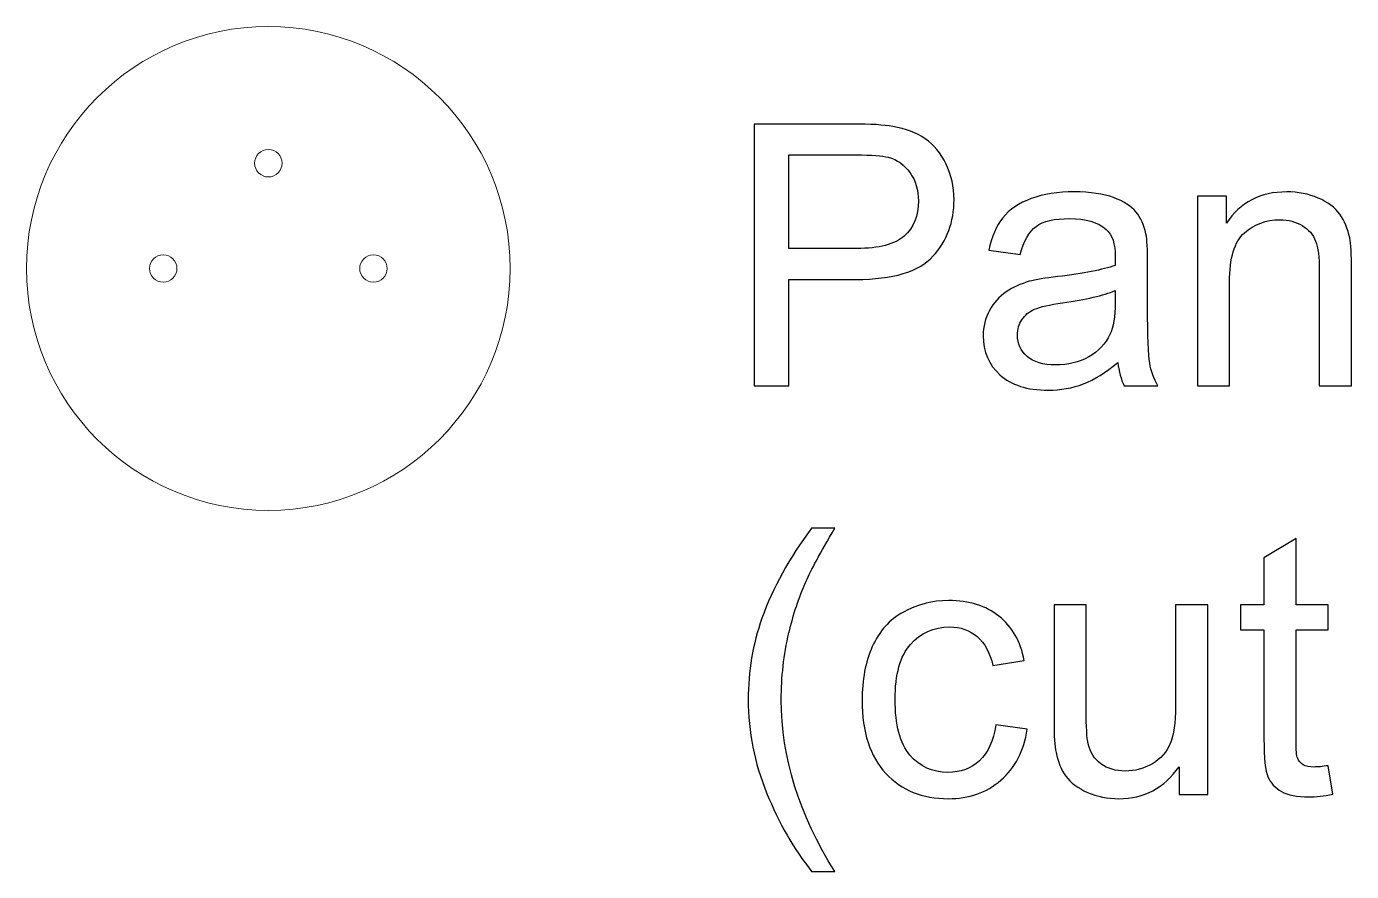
# Model space of a CAD drawing. Header units: inches. Extents: x -3.1 to 14.9, y -9.8 to 5.5.
# Drawn here: x -0.557 to 0.651, y -0.758 to 0.012 of the extents above; entities that cross this region are included whole.
import ezdxf

# ---------------------------------------------------------------- set-up
doc = ezdxf.new("R2010")
doc.units = ezdxf.units.IN
doc.header["$MEASUREMENT"] = 0
doc.layers.add('Layer 1', color=7, linetype='Continuous')

msp = doc.modelspace()

# ---------------------------------------------------------------- linework, layer by layer
at = {"layer": 'Layer 1', "color": 250, "lineweight": 9}
for points in [[(-0.3366, 0.0118), (-0.4584, 0.0118), (-0.5571, -0.0869), (-0.5571, -0.2087), (-0.5571, -0.2087), (-0.5571, -0.3304), (-0.4584, -0.4291), (-0.3366, -0.4291), (-0.3366, -0.4291), (-0.2149, -0.4291), (-0.1161, -0.3304), (-0.1161, -0.2087), (-0.1161, -0.2087), (-0.1161, -0.0869), (-0.2149, 0.0118), (-0.3366, 0.0118)], [(-0.3366, 0.0118), (-0.4584, 0.0118), (-0.5571, -0.0869), (-0.5571, -0.2087), (-0.5571, -0.2087), (-0.5571, -0.3304), (-0.4584, -0.4291), (-0.3366, -0.4291), (-0.3366, -0.4291), (-0.2149, -0.4291), (-0.1161, -0.3304), (-0.1161, -0.2087), (-0.1161, -0.2087), (-0.1161, -0.0869), (-0.2149, 0.0118), (-0.3366, 0.0118)], [(-0.3366, 0.0118), (-0.4584, 0.0118), (-0.5571, -0.0869), (-0.5571, -0.2087), (-0.5571, -0.2087), (-0.5571, -0.3304), (-0.4584, -0.4291), (-0.3366, -0.4291), (-0.3366, -0.4291), (-0.2149, -0.4291), (-0.1161, -0.3304), (-0.1161, -0.2087), (-0.1161, -0.2087), (-0.1161, -0.0869), (-0.2149, 0.0118), (-0.3366, 0.0118)], [(-0.3366, 0.0118), (-0.4584, 0.0118), (-0.5571, -0.0869), (-0.5571, -0.2087), (-0.5571, -0.2087), (-0.5571, -0.3304), (-0.4584, -0.4291), (-0.3366, -0.4291), (-0.3366, -0.4291), (-0.2149, -0.4291), (-0.1161, -0.3304), (-0.1161, -0.2087), (-0.1161, -0.2087), (-0.1161, -0.0869), (-0.2149, 0.0118), (-0.3366, 0.0118)], [(-0.3366, 0.0118), (-0.4584, 0.0118), (-0.5571, -0.0869), (-0.5571, -0.2087), (-0.5571, -0.2087), (-0.5571, -0.3304), (-0.4584, -0.4291), (-0.3366, -0.4291), (-0.3366, -0.4291), (-0.2149, -0.4291), (-0.1161, -0.3304), (-0.1161, -0.2087), (-0.1161, -0.2087), (-0.1161, -0.0869), (-0.2149, 0.0118), (-0.3366, 0.0118)], [(-0.3366, 0.0118), (-0.4584, 0.0118), (-0.5571, -0.0869), (-0.5571, -0.2087), (-0.5571, -0.2087), (-0.5571, -0.3304), (-0.4584, -0.4291), (-0.3366, -0.4291), (-0.3366, -0.4291), (-0.2149, -0.4291), (-0.1161, -0.3304), (-0.1161, -0.2087), (-0.1161, -0.2087), (-0.1161, -0.0869), (-0.2149, 0.0118), (-0.3366, 0.0118)], [(-0.3366, 0.0118), (-0.4584, 0.0118), (-0.5571, -0.0869), (-0.5571, -0.2087), (-0.5571, -0.2087), (-0.5571, -0.3304), (-0.4584, -0.4291), (-0.3366, -0.4291), (-0.3366, -0.4291), (-0.2149, -0.4291), (-0.1161, -0.3304), (-0.1161, -0.2087), (-0.1161, -0.2087), (-0.1161, -0.0869), (-0.2149, 0.0118), (-0.3366, 0.0118)], [(-0.3366, 0.0118), (-0.4584, 0.0118), (-0.5571, -0.0869), (-0.5571, -0.2087), (-0.5571, -0.2087), (-0.5571, -0.3304), (-0.4584, -0.4291), (-0.3366, -0.4291), (-0.3366, -0.4291), (-0.2149, -0.4291), (-0.1161, -0.3304), (-0.1161, -0.2087), (-0.1161, -0.2087), (-0.1161, -0.0869), (-0.2149, 0.0118), (-0.3366, 0.0118)], [(-0.3366, 0.0118), (-0.4584, 0.0118), (-0.5571, -0.0869), (-0.5571, -0.2087), (-0.5571, -0.2087), (-0.5571, -0.3304), (-0.4584, -0.4291), (-0.3366, -0.4291), (-0.3366, -0.4291), (-0.2149, -0.4291), (-0.1161, -0.3304), (-0.1161, -0.2087), (-0.1161, -0.2087), (-0.1161, -0.0869), (-0.2149, 0.0118), (-0.3366, 0.0118)], [(-0.3366, 0.0118), (-0.4584, 0.0118), (-0.5571, -0.0869), (-0.5571, -0.2087), (-0.5571, -0.2087), (-0.5571, -0.3304), (-0.4584, -0.4291), (-0.3366, -0.4291), (-0.3366, -0.4291), (-0.2149, -0.4291), (-0.1161, -0.3304), (-0.1161, -0.2087), (-0.1161, -0.2087), (-0.1161, -0.0869), (-0.2149, 0.0118), (-0.3366, 0.0118)], [(-0.3366, 0.0118), (-0.4584, 0.0118), (-0.5571, -0.0869), (-0.5571, -0.2087), (-0.5571, -0.2087), (-0.5571, -0.3304), (-0.4584, -0.4291), (-0.3366, -0.4291), (-0.3366, -0.4291), (-0.2149, -0.4291), (-0.1161, -0.3304), (-0.1161, -0.2087), (-0.1161, -0.2087), (-0.1161, -0.0869), (-0.2149, 0.0118), (-0.3366, 0.0118)], [(-0.3366, 0.0118), (-0.4584, 0.0118), (-0.5571, -0.0869), (-0.5571, -0.2087), (-0.5571, -0.2087), (-0.5571, -0.3304), (-0.4584, -0.4291), (-0.3366, -0.4291), (-0.3366, -0.4291), (-0.2149, -0.4291), (-0.1161, -0.3304), (-0.1161, -0.2087), (-0.1161, -0.2087), (-0.1161, -0.0869), (-0.2149, 0.0118), (-0.3366, 0.0118)], [(-0.3366, 0.0118), (-0.4584, 0.0118), (-0.5571, -0.0869), (-0.5571, -0.2087), (-0.5571, -0.2087), (-0.5571, -0.3304), (-0.4584, -0.4291), (-0.3366, -0.4291), (-0.3366, -0.4291), (-0.2149, -0.4291), (-0.1161, -0.3304), (-0.1161, -0.2087), (-0.1161, -0.2087), (-0.1161, -0.0869), (-0.2149, 0.0118), (-0.3366, 0.0118)], [(-0.3366, 0.0118), (-0.4584, 0.0118), (-0.5571, -0.0869), (-0.5571, -0.2087), (-0.5571, -0.2087), (-0.5571, -0.3304), (-0.4584, -0.4291), (-0.3366, -0.4291), (-0.3366, -0.4291), (-0.2149, -0.4291), (-0.1161, -0.3304), (-0.1161, -0.2087), (-0.1161, -0.2087), (-0.1161, -0.0869), (-0.2149, 0.0118), (-0.3366, 0.0118)], [(-0.3366, 0.0118), (-0.4584, 0.0118), (-0.5571, -0.0869), (-0.5571, -0.2087), (-0.5571, -0.2087), (-0.5571, -0.3304), (-0.4584, -0.4291), (-0.3366, -0.4291), (-0.3366, -0.4291), (-0.2149, -0.4291), (-0.1161, -0.3304), (-0.1161, -0.2087), (-0.1161, -0.2087), (-0.1161, -0.0869), (-0.2149, 0.0118), (-0.3366, 0.0118)], [(-0.3366, 0.0118), (-0.4584, 0.0118), (-0.5571, -0.0869), (-0.5571, -0.2087), (-0.5571, -0.2087), (-0.5571, -0.3304), (-0.4584, -0.4291), (-0.3366, -0.4291), (-0.3366, -0.4291), (-0.2149, -0.4291), (-0.1161, -0.3304), (-0.1161, -0.2087), (-0.1161, -0.2087), (-0.1161, -0.0869), (-0.2149, 0.0118), (-0.3366, 0.0118)], [(-0.3366, 0.0118), (-0.4584, 0.0118), (-0.5571, -0.0869), (-0.5571, -0.2087), (-0.5571, -0.2087), (-0.5571, -0.3304), (-0.4584, -0.4291), (-0.3366, -0.4291), (-0.3366, -0.4291), (-0.2149, -0.4291), (-0.1161, -0.3304), (-0.1161, -0.2087), (-0.1161, -0.2087), (-0.1161, -0.0869), (-0.2149, 0.0118), (-0.3366, 0.0118)], [(-0.3366, 0.0118), (-0.4584, 0.0118), (-0.5571, -0.0869), (-0.5571, -0.2087), (-0.5571, -0.2087), (-0.5571, -0.3304), (-0.4584, -0.4291), (-0.3366, -0.4291), (-0.3366, -0.4291), (-0.2149, -0.4291), (-0.1161, -0.3304), (-0.1161, -0.2087), (-0.1161, -0.2087), (-0.1161, -0.0869), (-0.2149, 0.0118), (-0.3366, 0.0118)], [(-0.3366, 0.0118), (-0.4584, 0.0118), (-0.5571, -0.0869), (-0.5571, -0.2087), (-0.5571, -0.2087), (-0.5571, -0.3304), (-0.4584, -0.4291), (-0.3366, -0.4291), (-0.3366, -0.4291), (-0.2149, -0.4291), (-0.1161, -0.3304), (-0.1161, -0.2087), (-0.1161, -0.2087), (-0.1161, -0.0869), (-0.2149, 0.0118), (-0.3366, 0.0118)], [(-0.3366, 0.0118), (-0.4584, 0.0118), (-0.5571, -0.0869), (-0.5571, -0.2087), (-0.5571, -0.2087), (-0.5571, -0.3304), (-0.4584, -0.4291), (-0.3366, -0.4291), (-0.3366, -0.4291), (-0.2149, -0.4291), (-0.1161, -0.3304), (-0.1161, -0.2087), (-0.1161, -0.2087), (-0.1161, -0.0869), (-0.2149, 0.0118), (-0.3366, 0.0118)], [(-0.3366, 0.0118), (-0.4584, 0.0118), (-0.5571, -0.0869), (-0.5571, -0.2087), (-0.5571, -0.2087), (-0.5571, -0.3304), (-0.4584, -0.4291), (-0.3366, -0.4291), (-0.3366, -0.4291), (-0.2149, -0.4291), (-0.1161, -0.3304), (-0.1161, -0.2087), (-0.1161, -0.2087), (-0.1161, -0.0869), (-0.2149, 0.0118), (-0.3366, 0.0118)], [(-0.3491, -0.1128), (-0.3491, -0.1059), (-0.3435, -0.1003), (-0.3366, -0.1003), (-0.3366, -0.1003), (-0.3297, -0.1003), (-0.3241, -0.1059), (-0.3241, -0.1128), (-0.3241, -0.1128), (-0.3241, -0.1197), (-0.3297, -0.1253), (-0.3366, -0.1253), (-0.3366, -0.1253), (-0.3435, -0.1253), (-0.3491, -0.1197), (-0.3491, -0.1128)], [(-0.4324, -0.1962), (-0.4393, -0.1962), (-0.4449, -0.2018), (-0.4449, -0.2087), (-0.4449, -0.2087), (-0.4449, -0.2156), (-0.4393, -0.2212), (-0.4324, -0.2212), (-0.4324, -0.2212), (-0.4255, -0.2212), (-0.4199, -0.2156), (-0.4199, -0.2087), (-0.4199, -0.2087), (-0.4199, -0.2018), (-0.4255, -0.1962), (-0.4324, -0.1962)], [(-0.4324, -0.1962), (-0.4393, -0.1962), (-0.4449, -0.2018), (-0.4449, -0.2087), (-0.4449, -0.2087), (-0.4449, -0.2156), (-0.4393, -0.2212), (-0.4324, -0.2212), (-0.4324, -0.2212), (-0.4255, -0.2212), (-0.4199, -0.2156), (-0.4199, -0.2087), (-0.4199, -0.2087), (-0.4199, -0.2018), (-0.4255, -0.1962), (-0.4324, -0.1962)], [(-0.4324, -0.1962), (-0.4393, -0.1962), (-0.4449, -0.2018), (-0.4449, -0.2087), (-0.4449, -0.2087), (-0.4449, -0.2156), (-0.4393, -0.2212), (-0.4324, -0.2212), (-0.4324, -0.2212), (-0.4255, -0.2212), (-0.4199, -0.2156), (-0.4199, -0.2087), (-0.4199, -0.2087), (-0.4199, -0.2018), (-0.4255, -0.1962), (-0.4324, -0.1962)], [(-0.4324, -0.1962), (-0.4393, -0.1962), (-0.4449, -0.2018), (-0.4449, -0.2087), (-0.4449, -0.2087), (-0.4449, -0.2156), (-0.4393, -0.2212), (-0.4324, -0.2212), (-0.4324, -0.2212), (-0.4255, -0.2212), (-0.4199, -0.2156), (-0.4199, -0.2087), (-0.4199, -0.2087), (-0.4199, -0.2018), (-0.4255, -0.1962), (-0.4324, -0.1962)], [(-0.4324, -0.1962), (-0.4393, -0.1962), (-0.4449, -0.2018), (-0.4449, -0.2087), (-0.4449, -0.2087), (-0.4449, -0.2156), (-0.4393, -0.2212), (-0.4324, -0.2212), (-0.4324, -0.2212), (-0.4255, -0.2212), (-0.4199, -0.2156), (-0.4199, -0.2087), (-0.4199, -0.2087), (-0.4199, -0.2018), (-0.4255, -0.1962), (-0.4324, -0.1962)], [(-0.4324, -0.1962), (-0.4393, -0.1962), (-0.4449, -0.2018), (-0.4449, -0.2087), (-0.4449, -0.2087), (-0.4449, -0.2156), (-0.4393, -0.2212), (-0.4324, -0.2212), (-0.4324, -0.2212), (-0.4255, -0.2212), (-0.4199, -0.2156), (-0.4199, -0.2087), (-0.4199, -0.2087), (-0.4199, -0.2018), (-0.4255, -0.1962), (-0.4324, -0.1962)], [(-0.4324, -0.1962), (-0.4393, -0.1962), (-0.4449, -0.2018), (-0.4449, -0.2087), (-0.4449, -0.2087), (-0.4449, -0.2156), (-0.4393, -0.2212), (-0.4324, -0.2212), (-0.4324, -0.2212), (-0.4255, -0.2212), (-0.4199, -0.2156), (-0.4199, -0.2087), (-0.4199, -0.2087), (-0.4199, -0.2018), (-0.4255, -0.1962), (-0.4324, -0.1962)], [(-0.4324, -0.1962), (-0.4393, -0.1962), (-0.4449, -0.2018), (-0.4449, -0.2087), (-0.4449, -0.2087), (-0.4449, -0.2156), (-0.4393, -0.2212), (-0.4324, -0.2212), (-0.4324, -0.2212), (-0.4255, -0.2212), (-0.4199, -0.2156), (-0.4199, -0.2087), (-0.4199, -0.2087), (-0.4199, -0.2018), (-0.4255, -0.1962), (-0.4324, -0.1962)], [(-0.4324, -0.1962), (-0.4393, -0.1962), (-0.4449, -0.2018), (-0.4449, -0.2087), (-0.4449, -0.2087), (-0.4449, -0.2156), (-0.4393, -0.2212), (-0.4324, -0.2212), (-0.4324, -0.2212), (-0.4255, -0.2212), (-0.4199, -0.2156), (-0.4199, -0.2087), (-0.4199, -0.2087), (-0.4199, -0.2018), (-0.4255, -0.1962), (-0.4324, -0.1962)], [(-0.4324, -0.1962), (-0.4393, -0.1962), (-0.4449, -0.2018), (-0.4449, -0.2087), (-0.4449, -0.2087), (-0.4449, -0.2156), (-0.4393, -0.2212), (-0.4324, -0.2212), (-0.4324, -0.2212), (-0.4255, -0.2212), (-0.4199, -0.2156), (-0.4199, -0.2087), (-0.4199, -0.2087), (-0.4199, -0.2018), (-0.4255, -0.1962), (-0.4324, -0.1962)], [(-0.4324, -0.1962), (-0.4393, -0.1962), (-0.4449, -0.2018), (-0.4449, -0.2087), (-0.4449, -0.2087), (-0.4449, -0.2156), (-0.4393, -0.2212), (-0.4324, -0.2212), (-0.4324, -0.2212), (-0.4255, -0.2212), (-0.4199, -0.2156), (-0.4199, -0.2087), (-0.4199, -0.2087), (-0.4199, -0.2018), (-0.4255, -0.1962), (-0.4324, -0.1962)], [(-0.4324, -0.1962), (-0.4393, -0.1962), (-0.4449, -0.2018), (-0.4449, -0.2087), (-0.4449, -0.2087), (-0.4449, -0.2156), (-0.4393, -0.2212), (-0.4324, -0.2212), (-0.4324, -0.2212), (-0.4255, -0.2212), (-0.4199, -0.2156), (-0.4199, -0.2087), (-0.4199, -0.2087), (-0.4199, -0.2018), (-0.4255, -0.1962), (-0.4324, -0.1962)], [(-0.4324, -0.1962), (-0.4393, -0.1962), (-0.4449, -0.2018), (-0.4449, -0.2087), (-0.4449, -0.2087), (-0.4449, -0.2156), (-0.4393, -0.2212), (-0.4324, -0.2212), (-0.4324, -0.2212), (-0.4255, -0.2212), (-0.4199, -0.2156), (-0.4199, -0.2087), (-0.4199, -0.2087), (-0.4199, -0.2018), (-0.4255, -0.1962), (-0.4324, -0.1962)], [(-0.4324, -0.1962), (-0.4393, -0.1962), (-0.4449, -0.2018), (-0.4449, -0.2087), (-0.4449, -0.2087), (-0.4449, -0.2156), (-0.4393, -0.2212), (-0.4324, -0.2212), (-0.4324, -0.2212), (-0.4255, -0.2212), (-0.4199, -0.2156), (-0.4199, -0.2087), (-0.4199, -0.2087), (-0.4199, -0.2018), (-0.4255, -0.1962), (-0.4324, -0.1962)], [(-0.4324, -0.1962), (-0.4393, -0.1962), (-0.4449, -0.2018), (-0.4449, -0.2087), (-0.4449, -0.2087), (-0.4449, -0.2156), (-0.4393, -0.2212), (-0.4324, -0.2212), (-0.4324, -0.2212), (-0.4255, -0.2212), (-0.4199, -0.2156), (-0.4199, -0.2087), (-0.4199, -0.2087), (-0.4199, -0.2018), (-0.4255, -0.1962), (-0.4324, -0.1962)], [(-0.4324, -0.1962), (-0.4393, -0.1962), (-0.4449, -0.2018), (-0.4449, -0.2087), (-0.4449, -0.2087), (-0.4449, -0.2156), (-0.4393, -0.2212), (-0.4324, -0.2212), (-0.4324, -0.2212), (-0.4255, -0.2212), (-0.4199, -0.2156), (-0.4199, -0.2087), (-0.4199, -0.2087), (-0.4199, -0.2018), (-0.4255, -0.1962), (-0.4324, -0.1962)], [(-0.4324, -0.1962), (-0.4393, -0.1962), (-0.4449, -0.2018), (-0.4449, -0.2087), (-0.4449, -0.2087), (-0.4449, -0.2156), (-0.4393, -0.2212), (-0.4324, -0.2212), (-0.4324, -0.2212), (-0.4255, -0.2212), (-0.4199, -0.2156), (-0.4199, -0.2087), (-0.4199, -0.2087), (-0.4199, -0.2018), (-0.4255, -0.1962), (-0.4324, -0.1962)], [(-0.4324, -0.1962), (-0.4393, -0.1962), (-0.4449, -0.2018), (-0.4449, -0.2087), (-0.4449, -0.2087), (-0.4449, -0.2156), (-0.4393, -0.2212), (-0.4324, -0.2212), (-0.4324, -0.2212), (-0.4255, -0.2212), (-0.4199, -0.2156), (-0.4199, -0.2087), (-0.4199, -0.2087), (-0.4199, -0.2018), (-0.4255, -0.1962), (-0.4324, -0.1962)], [(-0.4324, -0.1962), (-0.4393, -0.1962), (-0.4449, -0.2018), (-0.4449, -0.2087), (-0.4449, -0.2087), (-0.4449, -0.2156), (-0.4393, -0.2212), (-0.4324, -0.2212), (-0.4324, -0.2212), (-0.4255, -0.2212), (-0.4199, -0.2156), (-0.4199, -0.2087), (-0.4199, -0.2087), (-0.4199, -0.2018), (-0.4255, -0.1962), (-0.4324, -0.1962)], [(-0.4324, -0.1962), (-0.4393, -0.1962), (-0.4449, -0.2018), (-0.4449, -0.2087), (-0.4449, -0.2087), (-0.4449, -0.2156), (-0.4393, -0.2212), (-0.4324, -0.2212), (-0.4324, -0.2212), (-0.4255, -0.2212), (-0.4199, -0.2156), (-0.4199, -0.2087), (-0.4199, -0.2087), (-0.4199, -0.2018), (-0.4255, -0.1962), (-0.4324, -0.1962)], [(-0.4324, -0.1962), (-0.4393, -0.1962), (-0.4449, -0.2018), (-0.4449, -0.2087), (-0.4449, -0.2087), (-0.4449, -0.2156), (-0.4393, -0.2212), (-0.4324, -0.2212), (-0.4324, -0.2212), (-0.4255, -0.2212), (-0.4199, -0.2156), (-0.4199, -0.2087), (-0.4199, -0.2087), (-0.4199, -0.2018), (-0.4255, -0.1962), (-0.4324, -0.1962)], [(-0.2408, -0.1962), (-0.2477, -0.1962), (-0.2533, -0.2018), (-0.2533, -0.2087), (-0.2533, -0.2087), (-0.2533, -0.2156), (-0.2477, -0.2212), (-0.2408, -0.2212), (-0.2408, -0.2212), (-0.2339, -0.2212), (-0.2283, -0.2156), (-0.2283, -0.2087), (-0.2283, -0.2087), (-0.2283, -0.2018), (-0.2339, -0.1962), (-0.2408, -0.1962)], [(-0.2408, -0.1962), (-0.2477, -0.1962), (-0.2533, -0.2018), (-0.2533, -0.2087), (-0.2533, -0.2087), (-0.2533, -0.2156), (-0.2477, -0.2212), (-0.2408, -0.2212), (-0.2408, -0.2212), (-0.2339, -0.2212), (-0.2283, -0.2156), (-0.2283, -0.2087), (-0.2283, -0.2087), (-0.2283, -0.2018), (-0.2339, -0.1962), (-0.2408, -0.1962)], [(-0.2408, -0.1962), (-0.2477, -0.1962), (-0.2533, -0.2018), (-0.2533, -0.2087), (-0.2533, -0.2087), (-0.2533, -0.2156), (-0.2477, -0.2212), (-0.2408, -0.2212), (-0.2408, -0.2212), (-0.2339, -0.2212), (-0.2283, -0.2156), (-0.2283, -0.2087), (-0.2283, -0.2087), (-0.2283, -0.2018), (-0.2339, -0.1962), (-0.2408, -0.1962)], [(-0.2408, -0.1962), (-0.2477, -0.1962), (-0.2533, -0.2018), (-0.2533, -0.2087), (-0.2533, -0.2087), (-0.2533, -0.2156), (-0.2477, -0.2212), (-0.2408, -0.2212), (-0.2408, -0.2212), (-0.2339, -0.2212), (-0.2283, -0.2156), (-0.2283, -0.2087), (-0.2283, -0.2087), (-0.2283, -0.2018), (-0.2339, -0.1962), (-0.2408, -0.1962)], [(-0.2408, -0.1962), (-0.2477, -0.1962), (-0.2533, -0.2018), (-0.2533, -0.2087), (-0.2533, -0.2087), (-0.2533, -0.2156), (-0.2477, -0.2212), (-0.2408, -0.2212), (-0.2408, -0.2212), (-0.2339, -0.2212), (-0.2283, -0.2156), (-0.2283, -0.2087), (-0.2283, -0.2087), (-0.2283, -0.2018), (-0.2339, -0.1962), (-0.2408, -0.1962)], [(-0.2408, -0.1962), (-0.2477, -0.1962), (-0.2533, -0.2018), (-0.2533, -0.2087), (-0.2533, -0.2087), (-0.2533, -0.2156), (-0.2477, -0.2212), (-0.2408, -0.2212), (-0.2408, -0.2212), (-0.2339, -0.2212), (-0.2283, -0.2156), (-0.2283, -0.2087), (-0.2283, -0.2087), (-0.2283, -0.2018), (-0.2339, -0.1962), (-0.2408, -0.1962)], [(-0.2408, -0.1962), (-0.2477, -0.1962), (-0.2533, -0.2018), (-0.2533, -0.2087), (-0.2533, -0.2087), (-0.2533, -0.2156), (-0.2477, -0.2212), (-0.2408, -0.2212), (-0.2408, -0.2212), (-0.2339, -0.2212), (-0.2283, -0.2156), (-0.2283, -0.2087), (-0.2283, -0.2087), (-0.2283, -0.2018), (-0.2339, -0.1962), (-0.2408, -0.1962)], [(-0.2408, -0.1962), (-0.2477, -0.1962), (-0.2533, -0.2018), (-0.2533, -0.2087), (-0.2533, -0.2087), (-0.2533, -0.2156), (-0.2477, -0.2212), (-0.2408, -0.2212), (-0.2408, -0.2212), (-0.2339, -0.2212), (-0.2283, -0.2156), (-0.2283, -0.2087), (-0.2283, -0.2087), (-0.2283, -0.2018), (-0.2339, -0.1962), (-0.2408, -0.1962)], [(-0.2408, -0.1962), (-0.2477, -0.1962), (-0.2533, -0.2018), (-0.2533, -0.2087), (-0.2533, -0.2087), (-0.2533, -0.2156), (-0.2477, -0.2212), (-0.2408, -0.2212), (-0.2408, -0.2212), (-0.2339, -0.2212), (-0.2283, -0.2156), (-0.2283, -0.2087), (-0.2283, -0.2087), (-0.2283, -0.2018), (-0.2339, -0.1962), (-0.2408, -0.1962)], [(-0.2408, -0.1962), (-0.2477, -0.1962), (-0.2533, -0.2018), (-0.2533, -0.2087), (-0.2533, -0.2087), (-0.2533, -0.2156), (-0.2477, -0.2212), (-0.2408, -0.2212), (-0.2408, -0.2212), (-0.2339, -0.2212), (-0.2283, -0.2156), (-0.2283, -0.2087), (-0.2283, -0.2087), (-0.2283, -0.2018), (-0.2339, -0.1962), (-0.2408, -0.1962)], [(-0.2408, -0.1962), (-0.2477, -0.1962), (-0.2533, -0.2018), (-0.2533, -0.2087), (-0.2533, -0.2087), (-0.2533, -0.2156), (-0.2477, -0.2212), (-0.2408, -0.2212), (-0.2408, -0.2212), (-0.2339, -0.2212), (-0.2283, -0.2156), (-0.2283, -0.2087), (-0.2283, -0.2087), (-0.2283, -0.2018), (-0.2339, -0.1962), (-0.2408, -0.1962)], [(-0.2408, -0.1962), (-0.2477, -0.1962), (-0.2533, -0.2018), (-0.2533, -0.2087), (-0.2533, -0.2087), (-0.2533, -0.2156), (-0.2477, -0.2212), (-0.2408, -0.2212), (-0.2408, -0.2212), (-0.2339, -0.2212), (-0.2283, -0.2156), (-0.2283, -0.2087), (-0.2283, -0.2087), (-0.2283, -0.2018), (-0.2339, -0.1962), (-0.2408, -0.1962)], [(-0.2408, -0.1962), (-0.2477, -0.1962), (-0.2533, -0.2018), (-0.2533, -0.2087), (-0.2533, -0.2087), (-0.2533, -0.2156), (-0.2477, -0.2212), (-0.2408, -0.2212), (-0.2408, -0.2212), (-0.2339, -0.2212), (-0.2283, -0.2156), (-0.2283, -0.2087), (-0.2283, -0.2087), (-0.2283, -0.2018), (-0.2339, -0.1962), (-0.2408, -0.1962)], [(-0.2408, -0.1962), (-0.2477, -0.1962), (-0.2533, -0.2018), (-0.2533, -0.2087), (-0.2533, -0.2087), (-0.2533, -0.2156), (-0.2477, -0.2212), (-0.2408, -0.2212), (-0.2408, -0.2212), (-0.2339, -0.2212), (-0.2283, -0.2156), (-0.2283, -0.2087), (-0.2283, -0.2087), (-0.2283, -0.2018), (-0.2339, -0.1962), (-0.2408, -0.1962)], [(-0.2408, -0.1962), (-0.2477, -0.1962), (-0.2533, -0.2018), (-0.2533, -0.2087), (-0.2533, -0.2087), (-0.2533, -0.2156), (-0.2477, -0.2212), (-0.2408, -0.2212), (-0.2408, -0.2212), (-0.2339, -0.2212), (-0.2283, -0.2156), (-0.2283, -0.2087), (-0.2283, -0.2087), (-0.2283, -0.2018), (-0.2339, -0.1962), (-0.2408, -0.1962)], [(-0.2408, -0.1962), (-0.2477, -0.1962), (-0.2533, -0.2018), (-0.2533, -0.2087), (-0.2533, -0.2087), (-0.2533, -0.2156), (-0.2477, -0.2212), (-0.2408, -0.2212), (-0.2408, -0.2212), (-0.2339, -0.2212), (-0.2283, -0.2156), (-0.2283, -0.2087), (-0.2283, -0.2087), (-0.2283, -0.2018), (-0.2339, -0.1962), (-0.2408, -0.1962)], [(-0.2408, -0.1962), (-0.2477, -0.1962), (-0.2533, -0.2018), (-0.2533, -0.2087), (-0.2533, -0.2087), (-0.2533, -0.2156), (-0.2477, -0.2212), (-0.2408, -0.2212), (-0.2408, -0.2212), (-0.2339, -0.2212), (-0.2283, -0.2156), (-0.2283, -0.2087), (-0.2283, -0.2087), (-0.2283, -0.2018), (-0.2339, -0.1962), (-0.2408, -0.1962)], [(-0.2408, -0.1962), (-0.2477, -0.1962), (-0.2533, -0.2018), (-0.2533, -0.2087), (-0.2533, -0.2087), (-0.2533, -0.2156), (-0.2477, -0.2212), (-0.2408, -0.2212), (-0.2408, -0.2212), (-0.2339, -0.2212), (-0.2283, -0.2156), (-0.2283, -0.2087), (-0.2283, -0.2087), (-0.2283, -0.2018), (-0.2339, -0.1962), (-0.2408, -0.1962)], [(-0.2408, -0.1962), (-0.2477, -0.1962), (-0.2533, -0.2018), (-0.2533, -0.2087), (-0.2533, -0.2087), (-0.2533, -0.2156), (-0.2477, -0.2212), (-0.2408, -0.2212), (-0.2408, -0.2212), (-0.2339, -0.2212), (-0.2283, -0.2156), (-0.2283, -0.2087), (-0.2283, -0.2087), (-0.2283, -0.2018), (-0.2339, -0.1962), (-0.2408, -0.1962)], [(-0.2408, -0.1962), (-0.2477, -0.1962), (-0.2533, -0.2018), (-0.2533, -0.2087), (-0.2533, -0.2087), (-0.2533, -0.2156), (-0.2477, -0.2212), (-0.2408, -0.2212), (-0.2408, -0.2212), (-0.2339, -0.2212), (-0.2283, -0.2156), (-0.2283, -0.2087), (-0.2283, -0.2087), (-0.2283, -0.2018), (-0.2339, -0.1962), (-0.2408, -0.1962)], [(-0.2408, -0.1962), (-0.2477, -0.1962), (-0.2533, -0.2018), (-0.2533, -0.2087), (-0.2533, -0.2087), (-0.2533, -0.2156), (-0.2477, -0.2212), (-0.2408, -0.2212), (-0.2408, -0.2212), (-0.2339, -0.2212), (-0.2283, -0.2156), (-0.2283, -0.2087), (-0.2283, -0.2087), (-0.2283, -0.2018), (-0.2339, -0.1962), (-0.2408, -0.1962)]]:
    msp.add_open_spline(points, degree=3, knots=[0, 0, 0, 0, 0.2, 0.2, 0.2, 0.2, 0.4, 0.4, 0.4, 0.4, 0.6, 0.6, 0.6, 0.6, 1, 1, 1, 1], dxfattribs=at)
for points in [[(-0.3366, 0.0118), (-0.3366, 0.0118), (-0.3366, 0.0118), (-0.3366, 0.0118)], [(-0.3366, 0.0118), (-0.3366, 0.0118), (-0.3366, 0.0118), (-0.3366, 0.0118)], [(-0.4324, -0.1962), (-0.4324, -0.1962), (-0.4324, -0.1962), (-0.4324, -0.1962)], [(-0.4324, -0.1962), (-0.4324, -0.1962), (-0.4324, -0.1962), (-0.4324, -0.1962)], [(-0.2408, -0.1962), (-0.2408, -0.1962), (-0.2408, -0.1962), (-0.2408, -0.1962)], [(-0.2408, -0.1962), (-0.2408, -0.1962), (-0.2408, -0.1962), (-0.2408, -0.1962)], [(-0.5571, -0.2087), (-0.5571, -0.2087), (-0.5571, -0.2087), (-0.5571, -0.2087)], [(-0.4449, -0.2087), (-0.4449, -0.2087), (-0.4449, -0.2087), (-0.4449, -0.2087)], [(-0.4199, -0.2087), (-0.4199, -0.2087), (-0.4199, -0.2087), (-0.4199, -0.2087)], [(-0.2533, -0.2087), (-0.2533, -0.2087), (-0.2533, -0.2087), (-0.2533, -0.2087)], [(-0.2283, -0.2087), (-0.2283, -0.2087), (-0.2283, -0.2087), (-0.2283, -0.2087)], [(-0.1161, -0.2087), (-0.1161, -0.2087), (-0.1161, -0.2087), (-0.1161, -0.2087)], [(-0.4324, -0.2212), (-0.4324, -0.2212), (-0.4324, -0.2212), (-0.4324, -0.2212)], [(-0.2408, -0.2212), (-0.2408, -0.2212), (-0.2408, -0.2212), (-0.2408, -0.2212)], [(-0.3366, -0.4291), (-0.3366, -0.4291), (-0.3366, -0.4291), (-0.3366, -0.4291)]]:
    msp.add_open_spline(points, degree=3, dxfattribs=at)
at = {"layer": 'Layer 1', "color": 250}
for points, knots in [([(0.1064, -0.3157), (0.1064, -0.3157), (0.1064, -0.0771), (0.1064, -0.0771), (0.1064, -0.0771), (0.1064, -0.0771), (0.1964, -0.0771), (0.1964, -0.0771), (0.1964, -0.0771), (0.2123, -0.0771), (0.2244, -0.0778), (0.2327, -0.0793), (0.2327, -0.0793), (0.2444, -0.0813), (0.2543, -0.085), (0.2622, -0.0905), (0.2622, -0.0905), (0.2701, -0.0959), (0.2765, -0.1037), (0.2813, -0.1135), (0.2813, -0.1135), (0.2862, -0.1234), (0.2885, -0.1342), (0.2885, -0.1461), (0.2885, -0.1461), (0.2885, -0.1663), (0.2821, -0.1836), (0.2692, -0.1976), (0.2692, -0.1976), (0.2563, -0.2116), (0.2329, -0.2187), (0.1992, -0.2187), (0.1992, -0.2187), (0.1992, -0.2187), (0.138, -0.2187), (0.138, -0.2187), (0.138, -0.2187), (0.138, -0.2187), (0.138, -0.3157), (0.138, -0.3157), (0.138, -0.3157), (0.138, -0.3157), (0.1064, -0.3157), (0.1064, -0.3157)], [0, 0, 0, 0, 0.083333, 0.083333, 0.083333, 0.083333, 0.166667, 0.166667, 0.166667, 0.166667, 0.25, 0.25, 0.25, 0.25, 0.333333, 0.333333, 0.333333, 0.333333, 0.416667, 0.416667, 0.416667, 0.416667, 0.5, 0.5, 0.5, 0.5, 0.583333, 0.583333, 0.583333, 0.583333, 0.666667, 0.666667, 0.666667, 0.666667, 0.75, 0.75, 0.75, 0.75, 0.833333, 0.833333, 0.833333, 0.833333, 1, 1, 1, 1]), ([(0.138, -0.1905), (0.138, -0.1905), (0.1997, -0.1905), (0.1997, -0.1905), (0.1997, -0.1905), (0.2201, -0.1905), (0.2346, -0.1867), (0.2432, -0.1791), (0.2432, -0.1791), (0.2517, -0.1715), (0.256, -0.1608), (0.256, -0.1471), (0.256, -0.1471), (0.256, -0.1371), (0.2535, -0.1285), (0.2484, -0.1214), (0.2484, -0.1214), (0.2434, -0.1143), (0.2368, -0.1096), (0.2285, -0.1073), (0.2285, -0.1073), (0.2232, -0.1059), (0.2134, -0.1052), (0.199, -0.1052), (0.199, -0.1052), (0.199, -0.1052), (0.138, -0.1052), (0.138, -0.1052), (0.138, -0.1052), (0.138, -0.1052), (0.138, -0.1905), (0.138, -0.1905)], [0, 0, 0, 0, 0.111111, 0.111111, 0.111111, 0.111111, 0.222222, 0.222222, 0.222222, 0.222222, 0.333333, 0.333333, 0.333333, 0.333333, 0.444444, 0.444444, 0.444444, 0.444444, 0.555556, 0.555556, 0.555556, 0.555556, 0.666667, 0.666667, 0.666667, 0.666667, 0.777778, 0.777778, 0.777778, 0.777778, 1, 1, 1, 1]), ([(0.4378, -0.2943), (0.4269, -0.3036), (0.4165, -0.3101), (0.4065, -0.3139), (0.4065, -0.3139), (0.3964, -0.3177), (0.3857, -0.3196), (0.3742, -0.3196), (0.3742, -0.3196), (0.3552, -0.3196), (0.3406, -0.3149), (0.3304, -0.3057), (0.3304, -0.3057), (0.3202, -0.2964), (0.3151, -0.2845), (0.3151, -0.2701), (0.3151, -0.2701), (0.3151, -0.2616), (0.317, -0.2539), (0.3209, -0.2469), (0.3209, -0.2469), (0.3247, -0.2399), (0.3298, -0.2343), (0.336, -0.2301), (0.336, -0.2301), (0.3423, -0.2258), (0.3493, -0.2226), (0.3571, -0.2204), (0.3571, -0.2204), (0.3628, -0.2189), (0.3715, -0.2174), (0.3831, -0.2161), (0.3831, -0.2161), (0.4068, -0.2132), (0.4242, -0.2099), (0.4354, -0.2059), (0.4354, -0.2059), (0.4355, -0.2019), (0.4355, -0.1994), (0.4355, -0.1983), (0.4355, -0.1983), (0.4355, -0.1864), (0.4328, -0.1779), (0.4272, -0.1731), (0.4272, -0.1731), (0.4198, -0.1664), (0.4086, -0.1632), (0.3939, -0.1632), (0.3939, -0.1632), (0.3801, -0.1632), (0.3699, -0.1656), (0.3633, -0.1704), (0.3633, -0.1704), (0.3568, -0.1752), (0.3519, -0.1838), (0.3488, -0.1961), (0.3488, -0.1961), (0.3488, -0.1961), (0.3202, -0.1921), (0.3202, -0.1921), (0.3202, -0.1921), (0.3228, -0.1799), (0.327, -0.1699), (0.333, -0.1624), (0.333, -0.1624), (0.3389, -0.1549), (0.3476, -0.1491), (0.3589, -0.145), (0.3589, -0.145), (0.3702, -0.1409), (0.3832, -0.1389), (0.3981, -0.1389), (0.3981, -0.1389), (0.4129, -0.1389), (0.4248, -0.1407), (0.434, -0.1441), (0.434, -0.1441), (0.4433, -0.1476), (0.45, -0.1519), (0.4544, -0.1572), (0.4544, -0.1572), (0.4588, -0.1625), (0.4618, -0.1691), (0.4635, -0.1772), (0.4635, -0.1772), (0.4645, -0.1822), (0.465, -0.1912), (0.465, -0.2042), (0.465, -0.2042), (0.465, -0.2042), (0.465, -0.2432), (0.465, -0.2432), (0.465, -0.2432), (0.465, -0.2705), (0.4656, -0.2877), (0.4669, -0.2949), (0.4669, -0.2949), (0.4681, -0.3021), (0.4706, -0.3091), (0.4743, -0.3157), (0.4743, -0.3157), (0.4743, -0.3157), (0.4437, -0.3157), (0.4437, -0.3157), (0.4437, -0.3157), (0.4407, -0.3096), (0.4387, -0.3025), (0.4378, -0.2943)], [0, 0, 0, 0, 0.035714, 0.035714, 0.035714, 0.035714, 0.071429, 0.071429, 0.071429, 0.071429, 0.107143, 0.107143, 0.107143, 0.107143, 0.142857, 0.142857, 0.142857, 0.142857, 0.178571, 0.178571, 0.178571, 0.178571, 0.214286, 0.214286, 0.214286, 0.214286, 0.25, 0.25, 0.25, 0.25, 0.285714, 0.285714, 0.285714, 0.285714, 0.321429, 0.321429, 0.321429, 0.321429, 0.357143, 0.357143, 0.357143, 0.357143, 0.392857, 0.392857, 0.392857, 0.392857, 0.428571, 0.428571, 0.428571, 0.428571, 0.464286, 0.464286, 0.464286, 0.464286, 0.5, 0.5, 0.5, 0.5, 0.535714, 0.535714, 0.535714, 0.535714, 0.571429, 0.571429, 0.571429, 0.571429, 0.607143, 0.607143, 0.607143, 0.607143, 0.642857, 0.642857, 0.642857, 0.642857, 0.678571, 0.678571, 0.678571, 0.678571, 0.714286, 0.714286, 0.714286, 0.714286, 0.75, 0.75, 0.75, 0.75, 0.785714, 0.785714, 0.785714, 0.785714, 0.821429, 0.821429, 0.821429, 0.821429, 0.857143, 0.857143, 0.857143, 0.857143, 0.892857, 0.892857, 0.892857, 0.892857, 0.928571, 0.928571, 0.928571, 0.928571, 1, 1, 1, 1]), ([(0.5104, -0.3157), (0.5104, -0.3157), (0.5104, -0.1428), (0.5104, -0.1428), (0.5104, -0.1428), (0.5104, -0.1428), (0.5368, -0.1428), (0.5368, -0.1428), (0.5368, -0.1428), (0.5368, -0.1428), (0.5368, -0.1674), (0.5368, -0.1674), (0.5368, -0.1674), (0.5495, -0.1484), (0.5678, -0.1389), (0.5918, -0.1389), (0.5918, -0.1389), (0.6022, -0.1389), (0.6118, -0.1408), (0.6205, -0.1445), (0.6205, -0.1445), (0.6293, -0.1483), (0.6358, -0.1532), (0.6401, -0.1593), (0.6401, -0.1593), (0.6445, -0.1653), (0.6475, -0.1726), (0.6493, -0.1809), (0.6493, -0.1809), (0.6503, -0.1863), (0.6509, -0.1958), (0.6509, -0.2094), (0.6509, -0.2094), (0.6509, -0.2094), (0.6509, -0.3157), (0.6509, -0.3157), (0.6509, -0.3157), (0.6509, -0.3157), (0.6215, -0.3157), (0.6215, -0.3157), (0.6215, -0.3157), (0.6215, -0.3157), (0.6215, -0.2105), (0.6215, -0.2105), (0.6215, -0.2105), (0.6215, -0.1986), (0.6204, -0.1897), (0.6182, -0.1837), (0.6182, -0.1837), (0.6159, -0.1778), (0.6118, -0.1731), (0.606, -0.1696), (0.606, -0.1696), (0.6002, -0.1661), (0.5934, -0.1643), (0.5856, -0.1643), (0.5856, -0.1643), (0.5731, -0.1643), (0.5624, -0.1683), (0.5533, -0.1762), (0.5533, -0.1762), (0.5442, -0.1841), (0.5397, -0.1991), (0.5397, -0.2213), (0.5397, -0.2213), (0.5397, -0.2213), (0.5397, -0.3157), (0.5397, -0.3157), (0.5397, -0.3157), (0.5397, -0.3157), (0.5104, -0.3157), (0.5104, -0.3157)], [0, 0, 0, 0, 0.052632, 0.052632, 0.052632, 0.052632, 0.105263, 0.105263, 0.105263, 0.105263, 0.157895, 0.157895, 0.157895, 0.157895, 0.210526, 0.210526, 0.210526, 0.210526, 0.263158, 0.263158, 0.263158, 0.263158, 0.315789, 0.315789, 0.315789, 0.315789, 0.368421, 0.368421, 0.368421, 0.368421, 0.421053, 0.421053, 0.421053, 0.421053, 0.473684, 0.473684, 0.473684, 0.473684, 0.526316, 0.526316, 0.526316, 0.526316, 0.578947, 0.578947, 0.578947, 0.578947, 0.631579, 0.631579, 0.631579, 0.631579, 0.684211, 0.684211, 0.684211, 0.684211, 0.736842, 0.736842, 0.736842, 0.736842, 0.789474, 0.789474, 0.789474, 0.789474, 0.842105, 0.842105, 0.842105, 0.842105, 0.894737, 0.894737, 0.894737, 0.894737, 1, 1, 1, 1]), ([(0.4354, -0.2289), (0.4247, -0.2333), (0.4088, -0.2369), (0.3875, -0.24), (0.3875, -0.24), (0.3755, -0.2417), (0.3669, -0.2437), (0.362, -0.2458), (0.362, -0.2458), (0.357, -0.248), (0.3531, -0.2512), (0.3504, -0.2554), (0.3504, -0.2554), (0.3477, -0.2596), (0.3463, -0.2642), (0.3463, -0.2693), (0.3463, -0.2693), (0.3463, -0.2771), (0.3493, -0.2836), (0.3552, -0.2888), (0.3552, -0.2888), (0.3611, -0.294), (0.3698, -0.2966), (0.3812, -0.2966), (0.3812, -0.2966), (0.3924, -0.2966), (0.4025, -0.2942), (0.4113, -0.2892), (0.4113, -0.2892), (0.42, -0.2843), (0.4265, -0.2775), (0.4307, -0.2689), (0.4307, -0.2689), (0.4338, -0.2623), (0.4354, -0.2526), (0.4354, -0.2397), (0.4354, -0.2397), (0.4354, -0.2397), (0.4354, -0.2289), (0.4354, -0.2289)], [0, 0, 0, 0, 0.090909, 0.090909, 0.090909, 0.090909, 0.181818, 0.181818, 0.181818, 0.181818, 0.272727, 0.272727, 0.272727, 0.272727, 0.363636, 0.363636, 0.363636, 0.363636, 0.454545, 0.454545, 0.454545, 0.454545, 0.545455, 0.545455, 0.545455, 0.545455, 0.636364, 0.636364, 0.636364, 0.636364, 0.727273, 0.727273, 0.727273, 0.727273, 0.818182, 0.818182, 0.818182, 0.818182, 1, 1, 1, 1]), ([(0.1587, -0.7582), (0.1425, -0.7378), (0.1288, -0.7139), (0.1177, -0.6866), (0.1177, -0.6866), (0.1065, -0.6592), (0.1009, -0.6309), (0.1009, -0.6016), (0.1009, -0.6016), (0.1009, -0.5758), (0.105, -0.5511), (0.1134, -0.5274), (0.1134, -0.5274), (0.1232, -0.4999), (0.1383, -0.4726), (0.1587, -0.4454), (0.1587, -0.4454), (0.1587, -0.4454), (0.1797, -0.4454), (0.1797, -0.4454), (0.1797, -0.4454), (0.1665, -0.4679), (0.1579, -0.4841), (0.1537, -0.4937), (0.1537, -0.4937), (0.147, -0.5087), (0.1418, -0.5243), (0.138, -0.5406), (0.138, -0.5406), (0.1333, -0.5609), (0.131, -0.5813), (0.131, -0.6018), (0.131, -0.6018), (0.131, -0.654), (0.1472, -0.7061), (0.1797, -0.7582), (0.1797, -0.7582), (0.1797, -0.7582), (0.1587, -0.7582), (0.1587, -0.7582)], [0, 0, 0, 0, 0.090909, 0.090909, 0.090909, 0.090909, 0.181818, 0.181818, 0.181818, 0.181818, 0.272727, 0.272727, 0.272727, 0.272727, 0.363636, 0.363636, 0.363636, 0.363636, 0.454545, 0.454545, 0.454545, 0.454545, 0.545455, 0.545455, 0.545455, 0.545455, 0.636364, 0.636364, 0.636364, 0.636364, 0.727273, 0.727273, 0.727273, 0.727273, 0.818182, 0.818182, 0.818182, 0.818182, 1, 1, 1, 1]), ([(0.6297, -0.6618), (0.6297, -0.6618), (0.6339, -0.6877), (0.6339, -0.6877), (0.6339, -0.6877), (0.6257, -0.6894), (0.6183, -0.6903), (0.6118, -0.6903), (0.6118, -0.6903), (0.6012, -0.6903), (0.5929, -0.6887), (0.587, -0.6853), (0.587, -0.6853), (0.5812, -0.6819), (0.5771, -0.6775), (0.5747, -0.672), (0.5747, -0.672), (0.5723, -0.6666), (0.5711, -0.655), (0.5711, -0.6374), (0.5711, -0.6374), (0.5711, -0.6374), (0.5711, -0.538), (0.5711, -0.538), (0.5711, -0.538), (0.5711, -0.538), (0.5496, -0.538), (0.5496, -0.538), (0.5496, -0.538), (0.5496, -0.538), (0.5496, -0.5152), (0.5496, -0.5152), (0.5496, -0.5152), (0.5496, -0.5152), (0.5711, -0.5152), (0.5711, -0.5152), (0.5711, -0.5152), (0.5711, -0.5152), (0.5711, -0.4724), (0.5711, -0.4724), (0.5711, -0.4724), (0.5711, -0.4724), (0.6003, -0.4548), (0.6003, -0.4548), (0.6003, -0.4548), (0.6003, -0.4548), (0.6003, -0.5152), (0.6003, -0.5152), (0.6003, -0.5152), (0.6003, -0.5152), (0.6297, -0.5152), (0.6297, -0.5152), (0.6297, -0.5152), (0.6297, -0.5152), (0.6297, -0.538), (0.6297, -0.538), (0.6297, -0.538), (0.6297, -0.538), (0.6003, -0.538), (0.6003, -0.538), (0.6003, -0.538), (0.6003, -0.538), (0.6003, -0.6391), (0.6003, -0.6391), (0.6003, -0.6391), (0.6003, -0.6474), (0.6008, -0.6528), (0.6018, -0.6552), (0.6018, -0.6552), (0.6028, -0.6576), (0.6045, -0.6594), (0.6068, -0.6609), (0.6068, -0.6609), (0.6092, -0.6623), (0.6125, -0.663), (0.6168, -0.663), (0.6168, -0.663), (0.6201, -0.663), (0.6244, -0.6626), (0.6297, -0.6618)], [0, 0, 0, 0, 0.047619, 0.047619, 0.047619, 0.047619, 0.095238, 0.095238, 0.095238, 0.095238, 0.142857, 0.142857, 0.142857, 0.142857, 0.190476, 0.190476, 0.190476, 0.190476, 0.238095, 0.238095, 0.238095, 0.238095, 0.285714, 0.285714, 0.285714, 0.285714, 0.333333, 0.333333, 0.333333, 0.333333, 0.380952, 0.380952, 0.380952, 0.380952, 0.428571, 0.428571, 0.428571, 0.428571, 0.47619, 0.47619, 0.47619, 0.47619, 0.52381, 0.52381, 0.52381, 0.52381, 0.571429, 0.571429, 0.571429, 0.571429, 0.619048, 0.619048, 0.619048, 0.619048, 0.666667, 0.666667, 0.666667, 0.666667, 0.714286, 0.714286, 0.714286, 0.714286, 0.761905, 0.761905, 0.761905, 0.761905, 0.809524, 0.809524, 0.809524, 0.809524, 0.857143, 0.857143, 0.857143, 0.857143, 0.904762, 0.904762, 0.904762, 0.904762, 1, 1, 1, 1]), ([(0.3265, -0.6247), (0.3265, -0.6247), (0.3553, -0.6285), (0.3553, -0.6285), (0.3553, -0.6285), (0.3522, -0.6483), (0.3441, -0.6639), (0.3311, -0.6751), (0.3311, -0.6751), (0.3182, -0.6863), (0.3022, -0.6919), (0.2833, -0.6919), (0.2833, -0.6919), (0.2597, -0.6919), (0.2407, -0.6842), (0.2263, -0.6688), (0.2263, -0.6688), (0.2119, -0.6533), (0.2047, -0.6312), (0.2047, -0.6023), (0.2047, -0.6023), (0.2047, -0.5836), (0.2078, -0.5673), (0.214, -0.5533), (0.214, -0.5533), (0.2202, -0.5393), (0.2296, -0.5288), (0.2423, -0.5218), (0.2423, -0.5218), (0.2549, -0.5148), (0.2687, -0.5113), (0.2835, -0.5113), (0.2835, -0.5113), (0.3023, -0.5113), (0.3177, -0.5161), (0.3295, -0.5256), (0.3295, -0.5256), (0.3415, -0.5351), (0.3492, -0.5485), (0.3525, -0.566), (0.3525, -0.566), (0.3525, -0.566), (0.324, -0.5704), (0.324, -0.5704), (0.324, -0.5704), (0.3213, -0.5588), (0.3165, -0.5501), (0.3097, -0.5442), (0.3097, -0.5442), (0.3028, -0.5383), (0.2944, -0.5354), (0.2847, -0.5354), (0.2847, -0.5354), (0.2699, -0.5354), (0.2579, -0.5407), (0.2487, -0.5513), (0.2487, -0.5513), (0.2394, -0.5618), (0.2348, -0.5786), (0.2348, -0.6014), (0.2348, -0.6014), (0.2348, -0.6247), (0.2393, -0.6416), (0.2482, -0.6521), (0.2482, -0.6521), (0.2571, -0.6626), (0.2687, -0.6679), (0.283, -0.6679), (0.283, -0.6679), (0.2945, -0.6679), (0.3041, -0.6643), (0.3118, -0.6573), (0.3118, -0.6573), (0.3195, -0.6502), (0.3244, -0.6394), (0.3265, -0.6247)], [0, 0, 0, 0, 0.05, 0.05, 0.05, 0.05, 0.1, 0.1, 0.1, 0.1, 0.15, 0.15, 0.15, 0.15, 0.2, 0.2, 0.2, 0.2, 0.25, 0.25, 0.25, 0.25, 0.3, 0.3, 0.3, 0.3, 0.35, 0.35, 0.35, 0.35, 0.4, 0.4, 0.4, 0.4, 0.45, 0.45, 0.45, 0.45, 0.5, 0.5, 0.5, 0.5, 0.55, 0.55, 0.55, 0.55, 0.6, 0.6, 0.6, 0.6, 0.65, 0.65, 0.65, 0.65, 0.7, 0.7, 0.7, 0.7, 0.75, 0.75, 0.75, 0.75, 0.8, 0.8, 0.8, 0.8, 0.85, 0.85, 0.85, 0.85, 0.9, 0.9, 0.9, 0.9, 1, 1, 1, 1]), ([(0.4937, -0.6881), (0.4937, -0.6881), (0.4937, -0.6627), (0.4937, -0.6627), (0.4937, -0.6627), (0.4802, -0.6822), (0.4619, -0.6919), (0.4388, -0.6919), (0.4388, -0.6919), (0.4286, -0.6919), (0.419, -0.69), (0.4102, -0.6861), (0.4102, -0.6861), (0.4014, -0.6822), (0.3948, -0.6773), (0.3905, -0.6714), (0.3905, -0.6714), (0.3862, -0.6654), (0.3832, -0.6582), (0.3815, -0.6497), (0.3815, -0.6497), (0.3803, -0.6439), (0.3797, -0.6348), (0.3797, -0.6223), (0.3797, -0.6223), (0.3797, -0.6223), (0.3797, -0.5152), (0.3797, -0.5152), (0.3797, -0.5152), (0.3797, -0.5152), (0.409, -0.5152), (0.409, -0.5152), (0.409, -0.5152), (0.409, -0.5152), (0.409, -0.6111), (0.409, -0.6111), (0.409, -0.6111), (0.409, -0.6264), (0.4096, -0.6367), (0.4108, -0.642), (0.4108, -0.642), (0.4127, -0.6497), (0.4165, -0.6557), (0.4225, -0.6602), (0.4225, -0.6602), (0.4285, -0.6646), (0.4359, -0.6667), (0.4447, -0.6667), (0.4447, -0.6667), (0.4534, -0.6667), (0.4617, -0.6645), (0.4694, -0.66), (0.4694, -0.66), (0.4771, -0.6555), (0.4825, -0.6493), (0.4857, -0.6416), (0.4857, -0.6416), (0.4889, -0.6338), (0.4905, -0.6226), (0.4905, -0.6078), (0.4905, -0.6078), (0.4905, -0.6078), (0.4905, -0.5152), (0.4905, -0.5152), (0.4905, -0.5152), (0.4905, -0.5152), (0.5198, -0.5152), (0.5198, -0.5152), (0.5198, -0.5152), (0.5198, -0.5152), (0.5198, -0.6881), (0.5198, -0.6881), (0.5198, -0.6881), (0.5198, -0.6881), (0.4937, -0.6881), (0.4937, -0.6881)], [0, 0, 0, 0, 0.05, 0.05, 0.05, 0.05, 0.1, 0.1, 0.1, 0.1, 0.15, 0.15, 0.15, 0.15, 0.2, 0.2, 0.2, 0.2, 0.25, 0.25, 0.25, 0.25, 0.3, 0.3, 0.3, 0.3, 0.35, 0.35, 0.35, 0.35, 0.4, 0.4, 0.4, 0.4, 0.45, 0.45, 0.45, 0.45, 0.5, 0.5, 0.5, 0.5, 0.55, 0.55, 0.55, 0.55, 0.6, 0.6, 0.6, 0.6, 0.65, 0.65, 0.65, 0.65, 0.7, 0.7, 0.7, 0.7, 0.75, 0.75, 0.75, 0.75, 0.8, 0.8, 0.8, 0.8, 0.85, 0.85, 0.85, 0.85, 0.9, 0.9, 0.9, 0.9, 1, 1, 1, 1])]:
    msp.add_open_spline(points, degree=3, knots=knots, dxfattribs=at)

doc.saveas('drawing.dxf')
